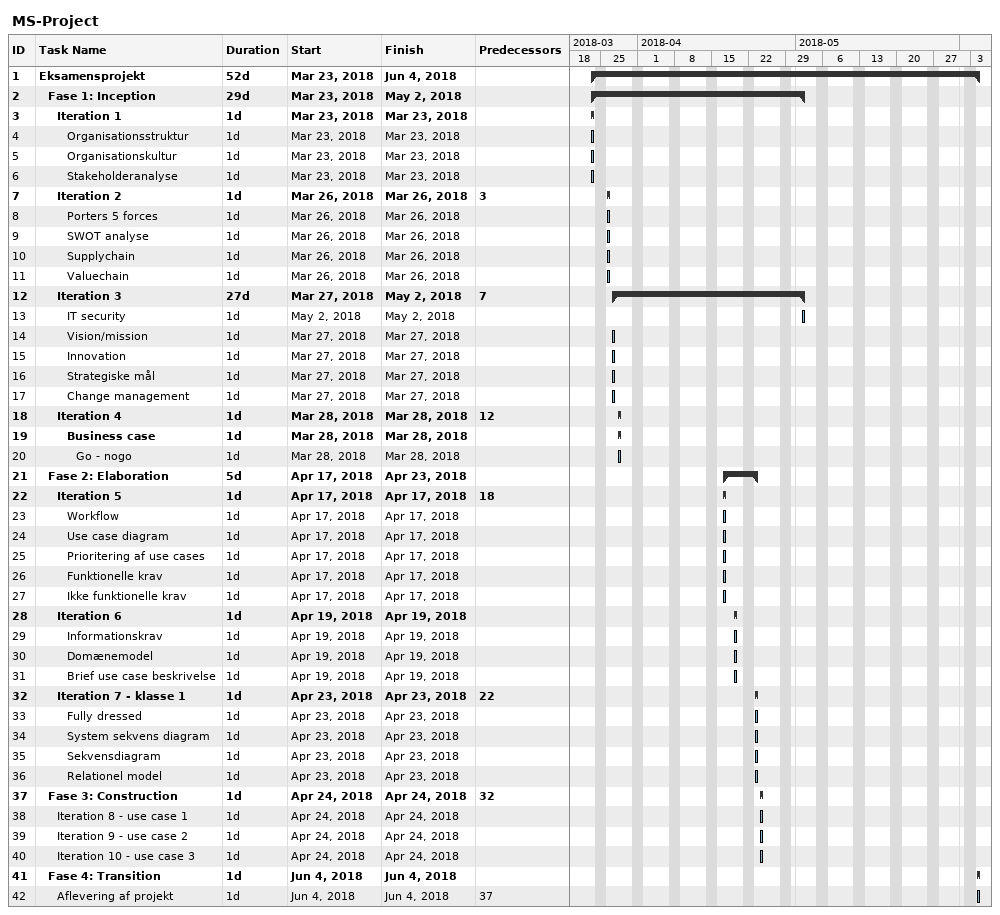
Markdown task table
MS-Project

| ID | Level | Task | Duration | Start | Finish | Predecessors |
|---|---|---|---|---|---|---|
| 1 | 1 | **Eksamensprojekt** | 52d | 2018-03-23 | 2018-06-04 |  |
| 2 | 2 | **Fase 1: Inception** | 29d | 2018-03-23 | 2018-05-02 |  |
| 3 | 3 | **Iteration 1** | 1d | 2018-03-23 | 2018-03-23 |  |
| 4 | 4 | Organisationsstruktur | 1d | 2018-03-23 | 2018-03-23 |  |
| 5 | 4 | Organisationskultur | 1d | 2018-03-23 | 2018-03-23 |  |
| 6 | 4 | Stakeholderanalyse | 1d | 2018-03-23 | 2018-03-23 |  |
| 7 | 3 | **Iteration 2** | 1d | 2018-03-26 | 2018-03-26 | 3 |
| 8 | 4 | Porters 5 forces | 1d | 2018-03-26 | 2018-03-26 |  |
| 9 | 4 | SWOT analyse | 1d | 2018-03-26 | 2018-03-26 |  |
| 10 | 4 | Supplychain | 1d | 2018-03-26 | 2018-03-26 |  |
| 11 | 4 | Valuechain | 1d | 2018-03-26 | 2018-03-26 |  |
| 12 | 3 | **Iteration 3** | 27d | 2018-03-27 | 2018-05-02 | 7 |
| 13 | 4 | IT security | 1d | 2018-05-02 | 2018-05-02 |  |
| 14 | 4 | Vision/mission | 1d | 2018-03-27 | 2018-03-27 |  |
| 15 | 4 | Innovation | 1d | 2018-03-27 | 2018-03-27 |  |
| 16 | 4 | Strategiske mål | 1d | 2018-03-27 | 2018-03-27 |  |
| 17 | 4 | Change management | 1d | 2018-03-27 | 2018-03-27 |  |
| 18 | 3 | **Iteration 4** | 1d | 2018-03-28 | 2018-03-28 | 12 |
| 19 | 4 | **Business case** | 1d | 2018-03-28 | 2018-03-28 |  |
| 20 | 5 | Go - nogo | 1d | 2018-03-28 | 2018-03-28 |  |
| 21 | 2 | **Fase 2: Elaboration** | 5d | 2018-04-17 | 2018-04-23 |  |
| 22 | 3 | **Iteration 5** | 1d | 2018-04-17 | 2018-04-17 | 18 |
| 23 | 4 | Workflow | 1d | 2018-04-17 | 2018-04-17 |  |
| 24 | 4 | Use case diagram | 1d | 2018-04-17 | 2018-04-17 |  |
| 25 | 4 | Prioritering af use cases | 1d | 2018-04-17 | 2018-04-17 |  |
| 26 | 4 | Funktionelle krav | 1d | 2018-04-17 | 2018-04-17 |  |
| 27 | 4 | Ikke funktionelle krav | 1d | 2018-04-17 | 2018-04-17 |  |
| 28 | 3 | **Iteration 6** | 1d | 2018-04-19 | 2018-04-19 |  |
| 29 | 4 | Informationskrav | 1d | 2018-04-19 | 2018-04-19 |  |
| 30 | 4 | Domænemodel | 1d | 2018-04-19 | 2018-04-19 |  |
| 31 | 4 | Brief use case beskrivelse | 1d | 2018-04-19 | 2018-04-19 |  |
| 32 | 3 | **Iteration 7 - klasse 1** | 1d | 2018-04-23 | 2018-04-23 | 22 |
| 33 | 4 | Fully dressed | 1d | 2018-04-23 | 2018-04-23 |  |
| 34 | 4 | System sekvens diagram | 1d | 2018-04-23 | 2018-04-23 |  |
| 35 | 4 | Sekvensdiagram | 1d | 2018-04-23 | 2018-04-23 |  |
| 36 | 4 | Relationel model | 1d | 2018-04-23 | 2018-04-23 |  |
| 37 | 2 | **Fase 3: Construction** | 1d | 2018-04-24 | 2018-04-24 | 32 |
| 38 | 3 | Iteration 8 - use case 1 | 1d | 2018-04-24 | 2018-04-24 |  |
| 39 | 3 | Iteration 9 - use case 2 | 1d | 2018-04-24 | 2018-04-24 |  |
| 40 | 3 | Iteration 10 - use case 3 | 1d | 2018-04-24 | 2018-04-24 |  |
| 41 | 2 | **Fase 4: Transition** | 1d | 2018-06-04 | 2018-06-04 |  |
| 42 | 3 | Aflevering af projekt | 1d | 2018-06-04 | 2018-06-04 | 37 |
